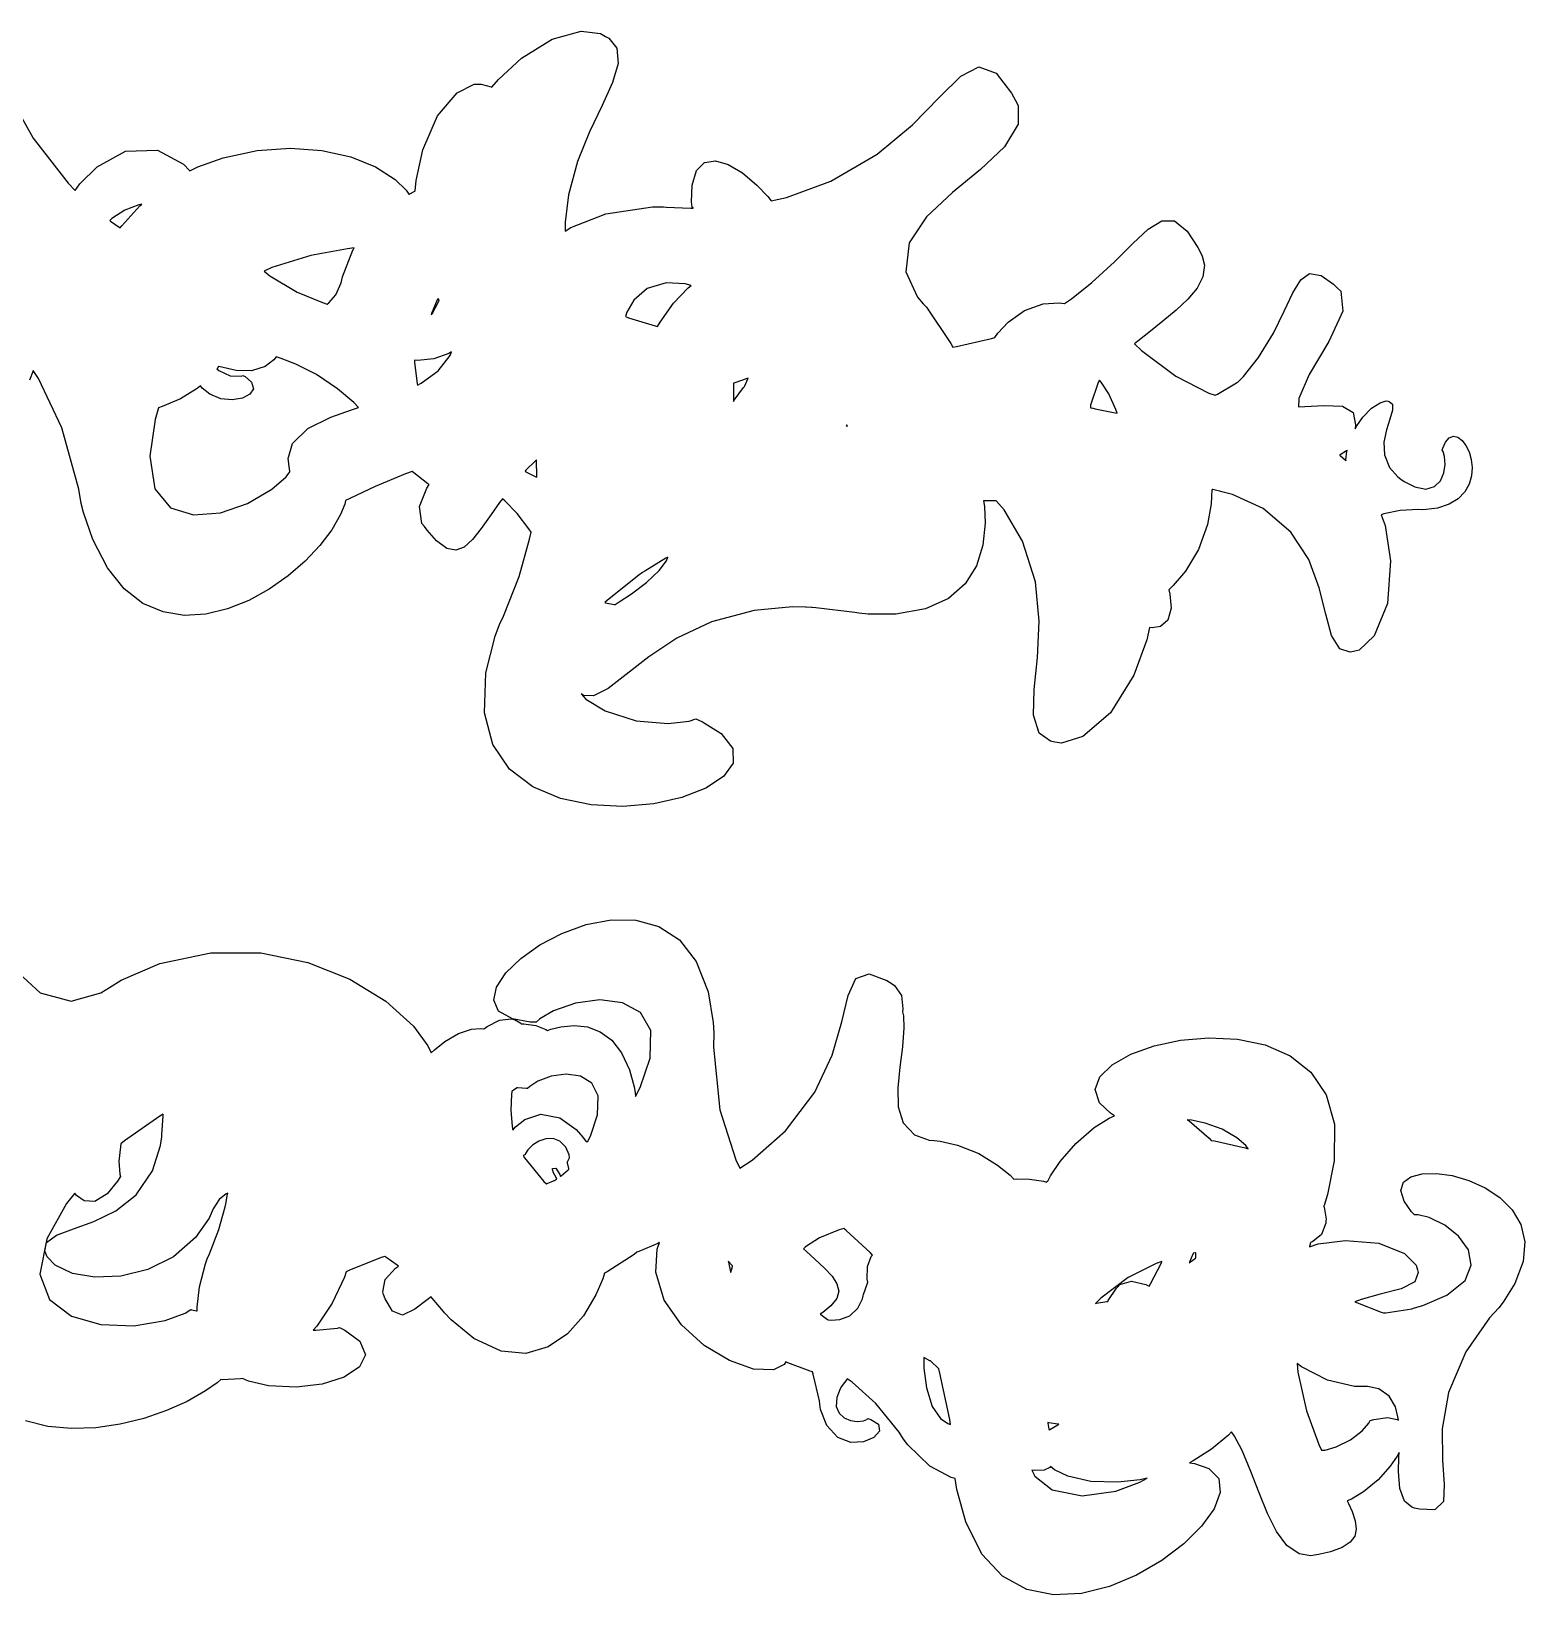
# Model space of a CAD drawing. Extents: x 0 to 357, y 0 to 113.
# Drawn here: x 267.4 to 356.5, y 16.5 to 109.7 of the extents above; entities that cross this region are included whole.
import ezdxf

# ---------------------------------------------------------------- set-up
doc = ezdxf.new("R2010")
doc.units = 0
doc.layers.get('0').update_dxf_attribs({"linetype": 'CONTINUOUS'})

msp = doc.modelspace()

# ---------------------------------------------------------------- linework, layer by layer
at = {"color": 254}
for p, q in [((296.682, 108.137), (298.511, 109.281)), ((298.511, 109.281), (300.235, 109.746)), ((300.235, 109.746), (301.384, 109.616)), ((301.384, 109.616), (301.691, 109.44)), ((301.691, 109.44), (301.892, 109.325)), ((301.892, 109.325), (302.364, 108.745)), ((302.364, 108.745), (302.452, 107.825)), ((295.312, 106.879), (296.682, 108.137)), ((302.452, 107.825), (302.109, 106.684)), ((322.883, 107.061), (323.96, 107.63)), ((323.96, 107.63), (324.995, 107.24)), ((265.644, 106.783), (267.559, 103.361)), ((292.852, 106.069), (293.861, 106.582)), ((293.861, 106.582), (294.2, 106.586)), ((294.2, 106.586), (294.273, 106.587)), ((294.273, 106.587), (294.87, 106.44)), ((294.87, 106.44), (294.917, 106.409)), ((294.917, 106.409), (295.312, 106.879)), ((302.109, 106.684), (301.487, 105.325)), ((321.613, 105.815), (322.883, 107.061)), ((324.995, 107.24), (325.907, 106.048)), ((291.678, 104.698), (292.852, 106.069)), ((319.998, 104.17), (321.613, 105.815)), ((325.907, 106.048), (326.14, 105.613)), ((326.14, 105.613), (326.295, 105.324)), ((290.8, 102.681), (291.678, 104.698)), ((301.487, 105.325), (300.742, 103.754)), ((326.295, 105.324), (326.301, 104.206)), ((300.742, 103.754), (300.024, 101.976)), ((317.889, 102.408), (319.998, 104.17)), ((326.301, 104.206), (325.484, 102.85)), ((267.559, 103.361), (269.635, 100.686)), ((271.369, 101.667), (273.06, 102.603)), ((273.06, 102.603), (274.963, 102.654)), ((274.963, 102.654), (276.523, 101.823)), ((278.889, 102.195), (280.909, 102.635)), ((280.909, 102.635), (282.896, 102.769)), ((282.896, 102.769), (284.781, 102.629)), ((284.781, 102.629), (286.498, 102.252)), ((290.394, 100.842), (290.8, 102.681)), ((325.484, 102.85), (324.058, 101.505)), ((270.337, 100.642), (271.369, 101.667)), ((276.523, 101.823), (276.906, 101.417)), ((276.906, 101.417), (277.381, 101.652)), ((277.381, 101.652), (278.889, 102.195)), ((286.498, 102.252), (287.978, 101.669)), ((287.978, 101.669), (289.154, 100.914)), ((300.024, 101.976), (299.486, 99.9959)), ((307.121, 101.446), (307.6, 101.916)), ((307.6, 101.916), (308.247, 102.022)), ((308.247, 102.022), (309.015, 101.807)), ((309.015, 101.807), (309.856, 101.311)), ((315.13, 100.805), (317.889, 102.408)), ((289.154, 100.914), (289.8, 100.271)), ((290.347, 100.222), (290.394, 100.842)), ((306.859, 100.572), (307.121, 101.446)), ((309.856, 101.311), (310.724, 100.575)), ((312.481, 99.8347), (315.13, 100.805)), ((324.058, 101.505), (322.388, 100.128)), ((269.635, 100.686), (270.067, 100.25)), ((270.067, 100.25), (270.337, 100.642)), ((289.8, 100.271), (289.957, 100.021)), ((289.957, 100.021), (289.989, 100.039)), ((289.989, 100.039), (290.314, 100.207)), ((290.314, 100.207), (290.347, 100.222)), ((299.486, 99.9959), (299.281, 98.3615)), ((306.828, 99.5796), (306.859, 100.572)), ((310.724, 100.575), (311.375, 99.8873)), ((311.375, 99.8873), (311.572, 99.6417)), ((311.572, 99.6417), (312.481, 99.8347)), ((322.388, 100.128), (320.843, 98.6801)), ((273.02, 99.0769), (272.255, 98.5739)), ((272.837, 98.1481), (273.911, 99.3249)), ((273.856, 99.4022), (273.02, 99.0769)), ((274.026, 99.4311), (273.856, 99.4022)), ((273.911, 99.3249), (274.026, 99.4311)), ((299.613, 98.0377), (301.719, 98.866)), ((301.719, 98.866), (304.493, 99.2671)), ((304.493, 99.2671), (305.157, 99.2724)), ((305.157, 99.2724), (305.308, 99.2614)), ((305.308, 99.2614), (306.777, 99.2022)), ((306.777, 99.2022), (306.919, 99.2008)), ((306.86, 99.2519), (306.828, 99.5796)), ((306.864, 99.2477), (306.86, 99.2519)), ((306.914, 99.2064), (306.864, 99.2477)), ((306.919, 99.2008), (306.914, 99.2064)), ((272.255, 98.5739), (272.123, 98.4553)), ((272.123, 98.4553), (272.174, 98.4179)), ((272.174, 98.4179), (272.685, 98.0528)), ((272.685, 98.0528), (272.736, 98.0172)), ((272.736, 98.0172), (272.837, 98.1481)), ((299.281, 98.3615), (299.285, 97.8172)), ((299.285, 97.8172), (299.613, 98.0377)), ((320.843, 98.6801), (319.793, 97.1187)), ((333.141, 97.095), (334.065, 97.948)), ((334.065, 97.948), (334.873, 98.4321)), ((334.873, 98.4321), (335.625, 98.4321)), ((335.625, 98.4321), (336.382, 97.8284)), ((319.793, 97.1187), (319.604, 95.4031)), ((332.04, 95.9915), (333.141, 97.095)), ((336.382, 97.8284), (337.027, 96.8498)), ((284.113, 96.3718), (281.796, 95.6483)), ((286.294, 96.7768), (284.113, 96.3718)), ((286.002, 95.0983), (286.611, 96.6929)), ((286.691, 96.8361), (286.294, 96.7768)), ((286.611, 96.6929), (286.691, 96.8361)), ((337.027, 96.8498), (337.203, 96.5041)), ((337.203, 96.5041), (337.284, 96.3415)), ((337.284, 96.3415), (337.407, 95.7887)), ((281.796, 95.6483), (281.332, 95.4292)), ((281.332, 95.4292), (281.663, 95.1618)), ((281.663, 95.1618), (283.297, 94.1821)), ((319.604, 95.4031), (320.293, 93.89)), ((330.702, 94.754), (332.04, 95.9915)), ((337.407, 95.7887), (337.313, 95.0983)), ((343.155, 94.9276), (343.684, 95.3011)), ((343.684, 95.3011), (344.375, 95.1727)), ((344.375, 95.1727), (345.109, 94.6534)), ((285.612, 94.0319), (285.921, 94.7441)), ((285.921, 94.7441), (285.962, 94.9233)), ((285.962, 94.9233), (286.002, 95.0983)), ((304.169, 94.4122), (303.371, 93.7147)), ((305.3, 94.7346), (304.169, 94.4122)), ((306.437, 94.6767), (305.3, 94.7346)), ((305.745, 93.5316), (306.619, 94.4439)), ((306.8, 94.5885), (306.437, 94.6767)), ((306.619, 94.4439), (306.8, 94.5885)), ((329.492, 93.7877), (330.702, 94.754)), ((336.97, 94.4245), (336.429, 93.7616)), ((337.313, 95.0983), (336.97, 94.4245)), ((342.685, 94.1476), (343.155, 94.9276)), ((345.109, 94.6534), (345.325, 94.4492)), ((345.325, 94.4492), (345.544, 94.2428)), ((345.544, 94.2428), (345.662, 93.0465)), ((283.297, 94.1821), (284.813, 93.5605)), ((284.813, 93.5605), (285.084, 93.4695)), ((285.084, 93.4695), (285.185, 93.5397)), ((285.185, 93.5397), (285.612, 94.0319)), ((291.648, 93.7341), (291.305, 92.91)), ((291.345, 92.8896), (291.738, 93.6128)), ((291.705, 93.81), (291.648, 93.7341)), ((291.709, 93.8018), (291.705, 93.81)), ((291.761, 93.7122), (291.709, 93.8018)), ((291.738, 93.6128), (291.767, 93.7024)), ((291.767, 93.7024), (291.761, 93.7122)), ((303.371, 93.7147), (302.96, 92.9929)), ((304.942, 92.396), (305.745, 93.5316)), ((320.293, 93.89), (320.645, 93.4903)), ((320.645, 93.4903), (320.825, 93.285)), ((320.825, 93.285), (322.286, 91.1281)), ((326.671, 93.0906), (327.791, 93.4819)), ((327.791, 93.4819), (328.754, 93.544)), ((328.754, 93.544), (329.067, 93.4999)), ((329.067, 93.4999), (329.492, 93.7877)), ((336.429, 93.7616), (335.734, 93.1058)), ((342.176, 93.0547), (342.685, 94.1476)), ((291.305, 92.91), (291.297, 92.8317)), ((291.297, 92.8317), (291.345, 92.8896)), ((302.96, 92.9929), (302.878, 92.7336)), ((302.878, 92.7336), (303.056, 92.6634)), ((303.056, 92.6634), (304.655, 92.1702)), ((304.797, 92.1399), (304.942, 92.396)), ((325.088, 91.7346), (325.71, 92.4031)), ((325.71, 92.4031), (326.671, 93.0906)), ((334.939, 92.4472), (334.09, 91.7801)), ((335.734, 93.1058), (334.939, 92.4472)), ((341.527, 91.7402), (342.176, 93.0547)), ((345.662, 93.0465), (344.827, 91.2509)), ((304.655, 92.1702), (304.797, 92.1399)), ((322.626, 90.9394), (324.72, 91.4287)), ((324.72, 91.4287), (324.913, 91.4894)), ((324.913, 91.4894), (325.088, 91.7346)), ((334.09, 91.7801), (333.448, 91.2717)), ((340.639, 90.2974), (341.527, 91.7402)), ((292.351, 90.5245), (291.449, 90.2077)), ((292.512, 90.6268), (292.351, 90.5245)), ((292.427, 90.4102), (292.512, 90.6268)), ((322.286, 91.1281), (322.4, 90.9038)), ((322.4, 90.9038), (322.626, 90.9394)), ((333.448, 91.2717), (333.237, 91.0978)), ((333.237, 91.0978), (333.656, 90.7009)), ((333.656, 90.7009), (335.707, 89.1741)), ((344.827, 91.2509), (343.662, 89.2789)), ((278.524, 89.6207), (278.515, 89.6084)), ((278.515, 89.6084), (278.626, 89.5078)), ((278.616, 89.7449), (278.524, 89.6207)), ((278.626, 89.7572), (278.616, 89.7449)), ((278.878, 89.6828), (278.626, 89.7572)), ((279.656, 89.5216), (278.878, 89.6828)), ((281.39, 89.746), (280.586, 89.4965)), ((281.916, 90.1569), (281.39, 89.746)), ((282.044, 90.3277), (281.916, 90.1569)), ((282.344, 90.2353), (282.044, 90.3277)), ((283.224, 89.8924), (282.344, 90.2353)), ((284.452, 89.2722), (283.224, 89.8924)), ((290.485, 90.1153), (290.293, 90.1266)), ((290.293, 90.1266), (290.302, 89.9873)), ((290.302, 89.9873), (290.448, 88.7444)), ((291.449, 90.2077), (290.485, 90.1153)), ((291.717, 89.4927), (292.427, 90.4102)), ((339.744, 89.1632), (340.639, 90.2974)), ((267.549, 89.498), (267.334, 88.936)), ((267.556, 89.5174), (267.549, 89.5008)), ((267.549, 89.5008), (267.549, 89.498)), ((267.557, 89.5188), (267.556, 89.5174)), ((267.873, 89.0281), (267.557, 89.5188)), ((269.256, 86.0944), (267.873, 89.0281)), ((277.533, 88.5984), (277.345, 88.4453)), ((277.643, 88.4509), (277.533, 88.5984)), ((278.626, 89.5078), (279.313, 89.2006)), ((279.313, 89.2006), (279.968, 89.1812)), ((280.586, 89.4965), (279.656, 89.5216)), ((279.968, 89.1812), (280.061, 89.2224)), ((280.061, 89.2224), (280.205, 89.1452)), ((280.205, 89.1452), (280.583, 88.8132)), ((280.583, 88.8132), (280.695, 88.4259)), ((285.707, 88.4245), (284.452, 89.2722)), ((290.448, 88.7444), (290.47, 88.6354)), ((290.47, 88.6354), (290.705, 88.7607)), ((290.705, 88.7607), (291.717, 89.4927)), ((309.324, 88.6629), (309.314, 87.7549)), ((309.33, 88.7511), (309.324, 88.6629)), ((309.406, 88.7758), (309.33, 88.7511)), ((310.129, 89.0351), (309.406, 88.7758)), ((309.979, 88.5596), (309.998, 88.6008)), ((309.998, 88.6008), (310.181, 89.0199)), ((310.198, 89.0626), (310.129, 89.0351)), ((310.181, 89.0199), (310.198, 89.0626)), ((331.075, 88.8023), (330.619, 87.4367)), ((331.156, 88.9303), (331.075, 88.8023)), ((331.25, 88.8199), (331.156, 88.9303)), ((331.704, 88.1119), (331.25, 88.8199)), ((335.707, 89.1741), (337.67, 88.1697)), ((338.182, 88.1091), (339.316, 88.7719)), ((339.316, 88.7719), (339.409, 88.8213)), ((339.409, 88.8213), (339.744, 89.1632)), ((343.662, 89.2789), (343.042, 87.8374)), ((276.334, 87.8156), (275.255, 87.3608)), ((277.345, 88.4453), (276.334, 87.8156)), ((278.091, 88.0925), (277.643, 88.4509)), ((278.749, 87.8265), (278.091, 88.0925)), ((279.425, 87.7616), (278.749, 87.8265)), ((280.031, 87.8639), (279.425, 87.7616)), ((280.483, 88.0981), (280.031, 87.8639)), ((280.695, 88.4259), (280.483, 88.0981)), ((286.67, 87.606), (285.707, 88.4245)), ((309.314, 87.7549), (309.319, 87.6625)), ((309.319, 87.6625), (309.364, 87.7425)), ((309.364, 87.7425), (309.914, 88.4908)), ((309.914, 88.4908), (309.979, 88.5596)), ((332.122, 87.183), (331.704, 88.1119)), ((337.67, 88.1697), (338.046, 88.0346)), ((338.046, 88.0346), (338.182, 88.1091)), ((343.042, 87.8374), (343.014, 87.3457)), ((347.891, 87.5923), (348.248, 87.6942)), ((348.248, 87.6942), (348.362, 87.6804)), ((348.362, 87.6804), (348.432, 87.6723)), ((348.432, 87.6723), (348.627, 87.5136)), ((275.034, 87.2931), (274.825, 86.5932)), ((275.255, 87.3608), (275.034, 87.2931)), ((283.934, 86.046), (285.309, 86.7269)), ((285.309, 86.7269), (286.549, 87.1721)), ((286.549, 87.1721), (286.967, 87.3069)), ((286.967, 87.3069), (286.67, 87.606)), ((330.619, 87.4367), (330.616, 87.2917)), ((330.616, 87.2917), (330.629, 87.2906)), ((330.629, 87.2906), (330.758, 87.267)), ((330.758, 87.267), (330.772, 87.2642)), ((330.772, 87.2642), (330.896, 87.23)), ((330.896, 87.23), (332.087, 86.9777)), ((332.087, 86.9777), (332.201, 86.9611)), ((332.201, 86.9611), (332.122, 87.183)), ((343.014, 87.3457), (343.395, 87.3594)), ((343.395, 87.3594), (344.539, 87.424)), ((344.539, 87.424), (345.652, 87.3841)), ((345.652, 87.3841), (346.291, 86.9996)), ((346.291, 86.9996), (346.428, 86.2722)), ((346.855, 86.7241), (347.37, 87.2575)), ((347.37, 87.2575), (347.891, 87.5923)), ((348.626, 87.1456), (348.469, 86.6179)), ((348.627, 87.5136), (348.626, 87.1456)), ((270.288, 82.4399), (269.256, 86.0944)), ((274.825, 86.5932), (274.504, 84.3993)), ((283.031, 85.1613), (283.934, 86.046)), ((316.039, 86.2309), (316.035, 86.2281)), ((316.035, 86.2281), (316.041, 86.2252)), ((316.09, 86.2471), (316.039, 86.2309)), ((316.041, 86.2252), (316.108, 86.1963)), ((316.096, 86.2485), (316.09, 86.2471)), ((316.097, 86.2446), (316.096, 86.2485)), ((316.112, 86.1977), (316.097, 86.2446)), ((316.108, 86.1963), (316.115, 86.1921)), ((316.115, 86.1921), (316.112, 86.1977)), ((346.428, 86.2722), (346.396, 86.0407)), ((346.396, 86.0407), (346.495, 86.2196)), ((346.495, 86.2196), (346.855, 86.7241)), ((348.265, 85.9702), (348.12, 85.247)), ((348.469, 86.6179), (348.265, 85.9702)), ((282.765, 84.2574), (283.031, 85.1613)), ((348.12, 85.247), (348.143, 84.4889)), ((351.586, 84.7535), (351.622, 84.8762)), ((351.622, 84.8762), (351.783, 85.229)), ((351.783, 85.229), (352.017, 85.5017)), ((352.017, 85.5017), (352.272, 85.5955)), ((352.272, 85.5955), (352.534, 85.5349)), ((352.534, 85.5349), (352.785, 85.3433)), ((352.785, 85.3433), (353.011, 85.0427)), ((353.011, 85.0427), (353.194, 84.6571)), ((274.504, 84.3993), (274.81, 82.4547)), ((282.8, 83.9706), (282.765, 84.2574)), ((282.805, 83.9265), (282.8, 83.9706)), ((297.509, 84.1319), (296.941, 83.5586)), ((297.569, 84.1887), (297.509, 84.1319)), ((297.574, 84.1058), (297.569, 84.1887)), ((297.593, 83.246), (297.574, 84.1058)), ((345.511, 84.4832), (345.469, 84.4656)), ((345.469, 84.4656), (345.502, 84.4381)), ((345.502, 84.4381), (345.823, 84.1555)), ((345.883, 84.7189), (345.511, 84.4832)), ((345.823, 84.1555), (345.855, 84.1252)), ((345.853, 84.1774), (345.904, 84.697)), ((345.855, 84.1252), (345.853, 84.1774)), ((345.915, 84.7478), (345.883, 84.7189)), ((345.904, 84.697), (345.915, 84.7478)), ((348.143, 84.4889), (348.445, 83.7364)), ((351.641, 84.6748), (351.586, 84.7535)), ((351.736, 84.3855), (351.641, 84.6748)), ((351.776, 83.9089), (351.736, 84.3855)), ((353.194, 84.6571), (353.321, 84.2105)), ((353.321, 84.2105), (353.374, 83.724)), ((281.798, 82.4357), (282.648, 83.1755)), ((282.648, 83.1755), (282.87, 83.4679)), ((282.863, 83.5078), (282.805, 83.9265)), ((282.87, 83.4679), (282.863, 83.5078)), ((289.757, 83.348), (287.958, 82.5846)), ((290.164, 83.4898), (289.757, 83.348)), ((290.249, 83.4111), (290.164, 83.4898)), ((291.097, 82.7624), (290.249, 83.4111)), ((296.941, 83.5586), (296.889, 83.5007)), ((296.889, 83.5007), (296.948, 83.4651)), ((296.948, 83.4651), (297.533, 83.1783)), ((297.533, 83.1783), (297.593, 83.1578)), ((297.593, 83.1578), (297.593, 83.246)), ((348.445, 83.7364), (348.937, 83.1744)), ((348.937, 83.1744), (349.134, 83.0308)), ((349.134, 83.0308), (349.324, 82.8933)), ((351.481, 82.9359), (351.693, 83.4002)), ((351.693, 83.4002), (351.776, 83.9089)), ((353.339, 83.2238), (353.201, 82.732)), ((353.374, 83.724), (353.339, 83.2238)), ((270.427, 81.588), (270.288, 82.4399)), ((274.81, 82.4547), (275.749, 81.329)), ((280.347, 81.5756), (281.798, 82.4357)), ((287.958, 82.5846), (286.445, 81.8748)), ((290.594, 81.4091), (291.029, 82.4865)), ((291.029, 82.4865), (291.181, 82.7098)), ((291.181, 82.7098), (291.097, 82.7624)), ((337.859, 82.3831), (337.827, 82.018)), ((337.865, 82.4163), (337.859, 82.3831)), ((337.91, 82.4068), (337.865, 82.4163)), ((338.393, 82.2935), (337.91, 82.4068)), ((338.442, 82.2812), (338.393, 82.2935)), ((339.08, 82.12), (338.442, 82.2812)), ((340.906, 81.2821), (339.08, 82.12)), ((349.324, 82.8933), (349.964, 82.5638)), ((349.964, 82.5638), (350.625, 82.4424)), ((350.625, 82.4424), (351.128, 82.5913)), ((351.128, 82.5913), (351.481, 82.9359)), ((352.947, 82.2702), (352.554, 81.8638)), ((353.201, 82.732), (352.947, 82.2702)), ((270.564, 81.0426), (270.427, 81.588)), ((275.749, 81.329), (277.121, 80.8937)), ((278.721, 81.0189), (280.347, 81.5756)), ((286.136, 81.5428), (285.888, 80.917)), ((286.184, 81.7577), (286.136, 81.5428)), ((286.445, 81.8748), (286.184, 81.7577)), ((290.745, 80.3963), (290.594, 81.4091)), ((295.367, 81.6335), (294.862, 80.9184)), ((295.541, 81.8667), (295.367, 81.6335)), ((295.687, 81.7369), (295.541, 81.8667)), ((296.417, 80.9858), (295.687, 81.7369)), ((324.31, 81.7383), (324.243, 81.7425)), ((324.243, 81.7425), (324.29, 81.4105)), ((324.29, 81.4105), (324.334, 80.3973)), ((324.937, 81.7411), (324.31, 81.7383)), ((324.995, 81.7467), (324.937, 81.7411)), ((325.457, 81.2052), (324.995, 81.7467)), ((326.554, 79.3281), (325.457, 81.2052)), ((337.815, 81.5661), (337.601, 80.3257)), ((337.827, 81.9796), (337.815, 81.5661)), ((337.827, 82.018), (337.827, 81.9796)), ((342.572, 79.8766), (340.906, 81.2821)), ((349.076, 81.1555), (348.116, 80.9639)), ((350.175, 81.2161), (349.076, 81.1555)), ((350.417, 81.2052), (350.175, 81.2161)), ((350.639, 81.2133), (350.417, 81.2052)), ((351.305, 81.3082), (350.639, 81.2133)), ((352.013, 81.5358), (351.305, 81.3082)), ((352.554, 81.8638), (352.013, 81.5358)), ((271.119, 79.4371), (270.564, 81.0426)), ((277.121, 80.8937), (278.721, 81.0189)), ((285.888, 80.917), (285.37, 80.0104)), ((290.889, 80.2047), (290.745, 80.3963)), ((291.054, 79.9828), (290.889, 80.2047)), ((294.862, 80.9184), (294.279, 80.0915)), ((297.115, 80.0749), (296.417, 80.9858)), ((324.334, 80.3973), (324.204, 79.0885)), ((337.601, 80.3257), (337.063, 78.8444)), ((348.116, 80.9639), (347.944, 80.9103)), ((347.944, 80.9103), (348.181, 80.2598)), ((348.181, 80.2598), (348.51, 78.1625)), ((271.982, 77.7505), (271.119, 79.4371)), ((285.37, 80.0104), (284.657, 79.0734)), ((291.611, 79.3556), (291.054, 79.9828)), ((292.224, 78.8995), (291.611, 79.3556)), ((293.758, 79.43), (293.265, 78.9809)), ((294.279, 80.0915), (293.758, 79.43)), ((296.537, 77.2336), (297.163, 79.4466)), ((297.247, 79.8657), (297.115, 80.0749)), ((297.163, 79.4466), (297.247, 79.8657)), ((327.328, 76.8999), (326.554, 79.3281)), ((343.628, 78.2422), (342.572, 79.8766)), ((284.657, 79.0734), (283.777, 78.1459)), ((292.764, 78.7894), (292.224, 78.8995)), ((293.265, 78.9809), (292.764, 78.7894)), ((305.413, 78.383), (305.289, 78.3167)), ((305.318, 78.1692), (305.413, 78.383)), ((324.204, 79.0885), (323.82, 77.87)), ((337.063, 78.8444), (336.272, 77.5437)), ((272.985, 76.4921), (271.982, 77.7505)), ((283.777, 78.1459), (282.758, 77.2654)), ((303.906, 77.458), (303.678, 77.3024)), ((304.032, 77.5476), (303.906, 77.458)), ((305.289, 78.3167), (304.032, 77.5476)), ((304.144, 76.86), (304.896, 77.585)), ((304.896, 77.585), (305.318, 78.1692)), ((323.82, 77.87), (323.143, 76.7955)), ((336.272, 77.5437), (335.555, 76.6851)), ((344.257, 76.5528), (343.628, 78.2422)), ((348.51, 78.1625), (348.325, 75.6225)), ((274.104, 75.6239), (272.985, 76.4921)), ((281.63, 76.4702), (280.418, 75.7989)), ((282.758, 77.2654), (281.63, 76.4702)), ((295.603, 74.8563), (296.537, 77.2336)), ((303.678, 77.3024), (301.8, 75.8155)), ((303.239, 76.1905), (304.144, 76.86)), ((323.143, 76.7955), (322.138, 75.9202)), ((327.549, 74.5561), (327.328, 76.8999)), ((335.555, 76.6851), (335.288, 76.4286)), ((344.653, 74.9833), (344.257, 76.5528)), ((275.307, 75.1085), (274.104, 75.6239)), ((280.418, 75.7989), (279.152, 75.2891)), ((301.8, 75.8155), (301.65, 75.6737)), ((301.65, 75.6737), (301.697, 75.6571)), ((301.697, 75.6571), (302.206, 75.5608)), ((302.206, 75.5608), (302.26, 75.5579)), ((302.26, 75.5579), (302.507, 75.7135)), ((302.507, 75.7135), (303.239, 76.1905)), ((322.138, 75.9202), (320.771, 75.3001)), ((335.288, 76.4286), (335.351, 76.163)), ((335.351, 76.163), (335.42, 75.3304)), ((348.325, 75.6225), (347.536, 73.685)), ((276.568, 74.906), (275.307, 75.1085)), ((277.859, 74.9776), (276.568, 74.906)), ((279.152, 75.2891), (277.859, 74.9776)), ((295.366, 74.356), (295.603, 74.8563)), ((310.549, 75.1939), (308.012, 74.5187)), ((312.852, 75.4144), (310.549, 75.1939)), ((313.618, 75.3925), (312.852, 75.4144)), ((313.651, 75.3869), (313.618, 75.3925)), ((313.976, 75.3731), (313.651, 75.3869)), ((314.008, 75.3759), (313.976, 75.3731)), ((314.226, 75.3664), (314.008, 75.3759)), ((316.557, 75.0852), (314.226, 75.3664)), ((316.807, 75.0383), (316.557, 75.0852)), ((317.351, 74.9833), (316.807, 75.0383)), ((319.006, 74.9875), (317.351, 74.9833)), ((320.771, 75.3001), (319.006, 74.9875)), ((335.234, 74.6125), (334.788, 74.2417)), ((335.42, 75.3304), (335.234, 74.6125)), ((344.999, 73.7097), (344.653, 74.9833)), ((295.101, 73.6604), (295.366, 74.356)), ((308.012, 74.5187), (305.939, 73.5446)), ((327.448, 72.3882), (327.549, 74.5561)), ((334.141, 74.1811), (333.985, 73.4536)), ((334.298, 74.1634), (334.141, 74.1811)), ((334.788, 74.2417), (334.298, 74.1634)), ((345.484, 72.9065), (344.999, 73.7097)), ((347.536, 73.685), (346.639, 72.8225)), ((294.561, 71.4745), (295.101, 73.6604)), ((305.939, 73.5446), (304.267, 72.4422)), ((333.985, 73.4536), (333.194, 71.3355)), ((346.11, 72.7082), (345.484, 72.9065)), ((346.295, 72.7481), (346.11, 72.7082)), ((346.639, 72.8225), (346.295, 72.7481)), ((304.267, 72.4422), (302.926, 71.3863)), ((327.259, 70.4906), (327.448, 72.3882)), ((294.466, 69.1032), (294.561, 71.4745)), ((302.926, 71.3863), (301.851, 70.5499)), ((333.194, 71.3355), (331.801, 69.0933)), ((300.377, 70.134), (300.235, 70.2275)), ((300.235, 70.2275), (300.524, 69.9107)), ((300.976, 70.1065), (300.377, 70.134)), ((301.851, 70.5499), (300.976, 70.1065)), ((327.214, 68.9571), (327.259, 70.4906)), ((294.972, 67.2042), (294.466, 69.1032)), ((300.524, 69.9107), (301.669, 69.2094)), ((301.669, 69.2094), (303.509, 68.6125)), ((331.801, 69.0933), (330.164, 67.6878)), ((303.509, 68.6125), (305.42, 68.4512)), ((305.42, 68.4512), (306.685, 68.5945)), ((306.685, 68.5945), (307.074, 68.7352)), ((307.074, 68.7352), (307.469, 68.5588)), ((307.469, 68.5588), (308.583, 67.8519)), ((327.545, 67.8808), (327.214, 68.9571)), ((295.968, 65.7408), (294.972, 67.2042)), ((308.583, 67.8519), (309.29, 66.9604)), ((328.232, 67.3943), (327.545, 67.8808)), ((328.483, 67.3516), (328.232, 67.3943)), ((328.877, 67.2853), (328.483, 67.3516)), ((330.164, 67.6878), (328.877, 67.2853)), ((309.29, 66.9604), (309.302, 66.0961)), ((297.35, 64.6783), (295.968, 65.7408)), ((308.729, 65.2999), (307.676, 64.6053)), ((309.302, 66.0961), (308.729, 65.2999)), ((299.01, 63.977), (297.35, 64.6783)), ((307.676, 64.6053), (306.252, 64.0514)), ((300.837, 63.5991), (299.01, 63.977)), ((302.725, 63.5109), (300.837, 63.5991)), ((304.566, 63.675), (302.725, 63.5109)), ((306.252, 64.0514), (304.566, 63.675)), ((299.095, 55.94), (300.536, 56.4596)), ((300.536, 56.4596), (302.026, 56.7408)), ((302.026, 56.7408), (303.495, 56.7242)), ((303.495, 56.7242), (304.877, 56.3481)), ((304.877, 56.3481), (306.102, 55.5502)), ((296.635, 54.4393), (297.772, 55.2468)), ((297.772, 55.2468), (299.095, 55.94)), ((306.102, 55.5502), (307.101, 54.2699)), ((272.799, 53.1467), (275.112, 54.139)), ((275.112, 54.139), (278.157, 54.7882)), ((278.157, 54.7882), (281.132, 54.7716)), ((281.132, 54.7716), (283.931, 54.205)), ((283.931, 54.205), (286.45, 53.2088)), ((295.752, 53.5781), (296.635, 54.4393)), ((307.101, 54.2699), (307.807, 52.4454)), ((266.446, 53.8067), (267.968, 52.3931)), ((286.45, 53.2088), (288.586, 51.8996)), ((295.192, 52.7279), (295.752, 53.5781)), ((316.169, 52.2319), (316.624, 53.2405)), ((316.624, 53.2405), (317.409, 53.527)), ((317.409, 53.527), (318.47, 53.1234)), ((267.968, 52.3931), (269.814, 51.8954)), ((269.814, 51.8954), (271.599, 52.3917)), ((271.599, 52.3917), (272.099, 52.7057)), ((272.099, 52.7057), (272.799, 53.1467)), ((295.024, 51.9465), (295.192, 52.7279)), ((307.807, 52.4454), (308.12, 50.625)), ((315.782, 50.6582), (316.169, 52.2319)), ((318.47, 53.1234), (318.786, 52.9262)), ((318.786, 52.9262), (318.929, 52.8366)), ((318.929, 52.8366), (319.343, 52.2291)), ((319.343, 52.2291), (319.424, 51.4396)), ((288.586, 51.8996), (290.236, 50.395)), ((295.316, 51.2974), (295.024, 51.9465)), ((296.138, 50.8413), (295.316, 51.2974)), ((298.579, 51.314), (297.776, 50.8469)), ((299.907, 51.7797), (298.579, 51.314)), ((301.344, 51.9659), (299.907, 51.7797)), ((302.7, 51.8019), (301.344, 51.9659)), ((303.782, 51.2177), (302.7, 51.8019)), ((319.424, 51.4396), (319.402, 51.259)), ((290.236, 50.395), (291.098, 49.2386)), ((294.473, 50.2638), (294.624, 50.3798)), ((294.624, 50.3798), (295.377, 50.7559)), ((295.377, 50.7559), (296.087, 50.8385)), ((296.087, 50.8385), (296.218, 50.8056)), ((297.2, 50.6511), (296.138, 50.8413)), ((296.218, 50.8056), (296.267, 50.7929)), ((296.267, 50.7929), (296.634, 50.5837)), ((296.634, 50.5837), (296.659, 50.5534)), ((296.659, 50.5534), (296.814, 50.5478)), ((296.814, 50.5478), (297.528, 50.4349)), ((297.556, 50.6402), (297.2, 50.6511)), ((297.528, 50.4349), (298.134, 50.213)), ((297.776, 50.8469), (297.556, 50.6402)), ((298.427, 50.2197), (299.022, 50.3661)), ((299.022, 50.3661), (299.824, 50.443)), ((299.824, 50.443), (300.616, 50.3562)), ((304.399, 50.1385), (303.782, 51.2177)), ((308.12, 50.625), (308.151, 50.0144)), ((315.203, 48.6805), (315.782, 50.6582)), ((319.402, 51.259), (319.461, 51.03)), ((319.461, 51.03), (319.491, 50.304)), ((291.484, 48.992), (292.106, 49.4841)), ((292.106, 49.4841), (292.926, 49.965)), ((292.926, 49.965), (293.704, 50.2253)), ((293.704, 50.2253), (294.23, 50.2722)), ((294.23, 50.2722), (294.399, 50.2419)), ((294.399, 50.2419), (294.404, 50.2447)), ((294.404, 50.2447), (294.466, 50.2627)), ((294.466, 50.2627), (294.473, 50.2638)), ((298.134, 50.213), (298.237, 50.1509)), ((298.237, 50.1509), (298.427, 50.2197)), ((300.616, 50.3562), (301.37, 50.075)), ((301.37, 50.075), (302.058, 49.5734)), ((302.058, 49.5734), (302.653, 48.8213)), ((304.36, 48.4946), (304.399, 50.1385)), ((308.151, 50.0144), (308.124, 49.1451)), ((319.491, 50.304), (319.398, 49.1726)), ((334.406, 49.2291), (335.989, 49.5695)), ((335.989, 49.5695), (337.68, 49.717)), ((337.68, 49.717), (339.39, 49.6341)), ((339.39, 49.6341), (341.031, 49.2883)), ((291.098, 49.2386), (291.295, 48.81)), ((291.295, 48.81), (291.484, 48.992)), ((302.653, 48.8213), (303.126, 47.7919)), ((303.754, 46.754), (304.36, 48.4946)), ((308.124, 49.1451), (308.515, 45.4187)), ((314.171, 46.4619), (315.203, 48.6805)), ((319.398, 49.1726), (319.235, 47.9517)), ((331.909, 48.1044), (333.017, 48.7288)), ((333.017, 48.7288), (334.406, 49.2291)), ((341.031, 49.2883), (342.517, 48.6421)), ((342.517, 48.6421), (343.759, 47.6635)), ((303.126, 47.7919), (303.397, 46.7953)), ((319.235, 47.9517), (319.115, 46.7293)), ((331.172, 47.3922), (331.909, 48.1044)), ((343.759, 47.6635), (344.671, 46.3144)), ((296.383, 46.7141), (296.129, 46.5254)), ((296.409, 46.7321), (296.383, 46.7141)), ((296.455, 46.7251), (296.409, 46.7321)), ((296.984, 46.6838), (296.455, 46.7251)), ((297.045, 46.6824), (296.984, 46.6838)), ((297.168, 46.8147), (297.045, 46.6824)), ((297.644, 47.1181), (297.168, 46.8147)), ((298.453, 47.4197), (297.644, 47.1181)), ((299.341, 47.5354), (298.453, 47.4197)), ((300.189, 47.4155), (299.341, 47.5354)), ((300.867, 47.0076), (300.189, 47.4155)), ((301.25, 46.258), (300.867, 47.0076)), ((303.397, 46.7953), (303.452, 46.4566)), ((303.473, 46.2153), (303.754, 46.754)), ((319.115, 46.7293), (319.147, 45.5937)), ((330.89, 46.6245), (331.172, 47.3922)), ((296.08, 46.3254), (296.034, 45.3856)), ((296.105, 46.506), (296.08, 46.3254)), ((296.129, 46.5254), (296.105, 46.506)), ((301.216, 45.1171), (301.25, 46.258)), ((303.452, 46.4566), (303.454, 46.4372)), ((303.454, 46.4372), (303.47, 46.2361)), ((303.47, 46.2361), (303.473, 46.2153)), ((312.425, 44.1607), (314.171, 46.4619)), ((331.154, 45.8378), (330.89, 46.6245)), ((331.801, 45.2176), (331.154, 45.8378)), ((344.671, 46.3144), (345.163, 44.5629)), ((275.102, 45.0441), (273.002, 43.5652)), ((275.311, 45.1584), (275.102, 45.0441)), ((275.238, 43.9222), (275.311, 45.0592)), ((275.311, 45.0592), (275.311, 45.1584)), ((296.034, 45.3856), (296.127, 44.4115)), ((296.314, 44.3964), (296.875, 44.8455)), ((296.875, 44.8455), (297.827, 45.1584)), ((297.827, 45.1584), (298.958, 44.9308)), ((298.958, 44.9308), (299.942, 44.2352)), ((300.82, 43.9099), (301.216, 45.1171)), ((308.515, 45.4187), (309.456, 42.4353)), ((319.147, 45.5937), (319.446, 44.632)), ((330.833, 44.3548), (331.731, 44.9227)), ((331.731, 44.9227), (332.051, 45.066)), ((332.051, 45.066), (331.801, 45.2176)), ((336.649, 44.7904), (336.378, 44.825)), ((336.378, 44.825), (336.498, 44.7506)), ((337.458, 44.614), (336.649, 44.7904)), ((275.223, 43.7942), (275.238, 43.9222)), ((296.127, 44.4115), (296.172, 44.2115)), ((296.172, 44.2115), (296.314, 44.3964)), ((299.942, 44.2352), (300.202, 43.9416)), ((300.202, 43.9416), (300.229, 43.9043)), ((300.229, 43.9043), (300.517, 43.5515)), ((300.637, 43.5321), (300.82, 43.9099)), ((310.436, 42.4106), (312.425, 44.1607)), ((319.446, 44.632), (320.123, 43.9318)), ((320.123, 43.9318), (320.991, 43.6093)), ((329.741, 43.4125), (330.833, 44.3548)), ((336.498, 44.7506), (337.697, 43.725)), ((338.467, 44.2556), (337.458, 44.614)), ((339.34, 43.7487), (338.467, 44.2556)), ((345.163, 44.5629), (345.15, 42.3718)), ((272.754, 43.2058), (272.67, 42.3513)), ((272.791, 43.3807), (272.754, 43.2058)), ((273.002, 43.5652), (272.791, 43.3807)), ((274.665, 41.7682), (275.157, 43.2788)), ((275.157, 43.2788), (275.223, 43.7942)), ((297.051, 43.0294), (296.915, 42.8103)), ((297.337, 43.313), (297.051, 43.0294)), ((297.71, 43.5472), (297.337, 43.313)), ((298.133, 43.6894), (297.71, 43.5472)), ((298.567, 43.7018), (298.133, 43.6894)), ((298.974, 43.5448), (298.567, 43.7018)), ((299.314, 43.1793), (298.974, 43.5448)), ((299.515, 42.7246), (299.314, 43.1793)), ((300.517, 43.5515), (300.546, 43.5169)), ((300.546, 43.5169), (300.553, 43.5197)), ((300.553, 43.5197), (300.629, 43.5321)), ((300.629, 43.5321), (300.637, 43.5321)), ((320.991, 43.6093), (321.288, 43.579)), ((321.288, 43.579), (321.642, 43.5434)), ((321.642, 43.5434), (322.693, 43.3049)), ((322.693, 43.3049), (323.956, 42.8061)), ((328.808, 42.3238), (329.741, 43.4125)), ((337.697, 43.725), (337.815, 43.5928)), ((337.815, 43.5928), (338.007, 43.5652)), ((338.007, 43.5652), (339.839, 43.1493)), ((339.872, 43.2802), (339.34, 43.7487)), ((339.839, 43.1493), (340.012, 43.0939)), ((340.012, 43.0939), (339.872, 43.2802)), ((272.67, 42.3513), (272.726, 41.5794)), ((296.78, 42.6889), (296.77, 42.6847)), ((296.77, 42.6847), (296.852, 42.5443)), ((296.882, 42.726), (296.78, 42.6889)), ((296.852, 42.5443), (298.017, 41.1371)), ((296.893, 42.7302), (296.882, 42.726)), ((296.915, 42.8103), (296.893, 42.7302)), ((299.404, 42.2935), (299.416, 42.3182)), ((299.414, 42.2631), (299.404, 42.2935)), ((299.5, 41.9227), (299.414, 42.2631)), ((299.416, 42.3182), (299.539, 42.5457)), ((299.551, 42.5662), (299.515, 42.7246)), ((299.539, 42.5457), (299.551, 42.5662)), ((309.456, 42.4353), (309.703, 41.9365)), ((309.703, 41.9365), (310.436, 42.4106)), ((323.956, 42.8061), (325.077, 42.1199)), ((325.077, 42.1199), (325.825, 41.5107)), ((328.232, 41.4694), (328.808, 42.3238)), ((345.15, 42.3718), (344.751, 40.356)), ((272.591, 41.1674), (271.967, 40.4082)), ((272.759, 41.4443), (272.591, 41.1674)), ((272.726, 41.5794), (272.759, 41.4443)), ((273.698, 40.3433), (274.665, 41.7682)), ((298.017, 41.1371), (298.173, 40.9981)), ((298.212, 41.0132), (298.597, 41.1773)), ((298.519, 41.8606), (298.529, 41.9033)), ((298.595, 41.6539), (298.519, 41.8606)), ((298.529, 41.9033), (298.531, 41.9199)), ((298.531, 41.9199), (298.72, 41.935)), ((298.749, 41.3688), (298.595, 41.6539)), ((298.597, 41.1773), (298.636, 41.1939)), ((298.636, 41.1939), (298.647, 41.202)), ((298.647, 41.202), (298.768, 41.2792)), ((298.72, 41.935), (298.963, 41.5657)), ((298.781, 41.2859), (298.749, 41.3688)), ((298.768, 41.2792), (298.781, 41.2859)), ((298.963, 41.5657), (299.002, 41.4433)), ((299.002, 41.4433), (299.045, 41.4761)), ((299.045, 41.4761), (299.464, 41.844)), ((299.464, 41.844), (299.506, 41.8853)), ((299.506, 41.8853), (299.5, 41.9227)), ((325.825, 41.5107), (326.052, 41.2845)), ((326.052, 41.2845), (326.194, 41.2997)), ((326.194, 41.2997), (326.979, 41.2873)), ((326.979, 41.2873), (327.82, 41.1522)), ((327.82, 41.1522), (327.991, 41.1067)), ((327.991, 41.1067), (327.997, 41.1124)), ((327.997, 41.1124), (328.061, 41.1649)), ((328.061, 41.1649), (328.068, 41.1688)), ((328.068, 41.1688), (328.232, 41.4694)), ((349.123, 40.6079), (349.279, 41.0958)), ((349.279, 41.0958), (349.728, 41.4267)), ((349.728, 41.4267), (350.406, 41.6031)), ((350.406, 41.6031), (351.25, 41.6235)), ((351.25, 41.6235), (352.196, 41.4898)), ((352.196, 41.4898), (353.183, 41.2062)), ((353.183, 41.2062), (354.147, 40.7705)), ((270.038, 40.4453), (269.547, 39.8198)), ((270.144, 40.3077), (270.038, 40.4453)), ((270.589, 39.9881), (270.144, 40.3077)), ((271.967, 40.4082), (271.238, 39.9493)), ((272.482, 39.3831), (273.698, 40.3433)), ((279.075, 40.3959), (278.646, 40.0569)), ((279.068, 39.9341), (279.153, 40.3751)), ((279.17, 40.4372), (279.075, 40.3959)), ((279.153, 40.3751), (279.169, 40.4248)), ((279.169, 40.4248), (279.17, 40.4343)), ((279.169, 40.4248), (279.169, 40.4248)), ((279.17, 40.4343), (279.17, 40.4372)), ((298.173, 40.9981), (298.212, 41.0132)), ((344.751, 40.356), (344.544, 39.7069)), ((349.323, 39.9616), (349.123, 40.6079)), ((354.147, 40.7705), (355.029, 40.1849)), ((355.029, 40.1849), (355.755, 39.4518)), ((269.547, 39.8198), (268.362, 37.7155)), ((271.238, 39.9493), (270.589, 39.9881)), ((271.18, 38.7533), (272.482, 39.3831)), ((278.227, 39.3774), (278.047, 38.9544)), ((278.287, 39.5192), (278.227, 39.3774)), ((278.646, 40.0569), (278.287, 39.5192)), ((278.619, 38.2707), (279.009, 39.6353)), ((279.009, 39.6353), (279.065, 39.8956)), ((279.065, 39.8956), (279.068, 39.9341)), ((344.543, 39.7055), (344.532, 39.6794)), ((344.532, 39.6794), (344.532, 39.6766)), ((344.532, 39.6766), (344.555, 39.6064)), ((344.544, 39.7069), (344.543, 39.7055)), ((344.555, 39.6064), (344.662, 38.8938)), ((349.765, 39.339), (349.323, 39.9616)), ((349.94, 39.1555), (349.765, 39.339)), ((355.755, 39.4518), (356.274, 38.5713)), ((268.955, 37.9469), (269.951, 38.3191)), ((269.951, 38.3191), (271.18, 38.7533)), ((278.047, 38.9544), (277.241, 37.7956)), ((278.068, 36.824), (278.619, 38.2707)), ((315.618, 38.2531), (314.445, 37.7857)), ((315.91, 38.3314), (315.618, 38.2531)), ((316.048, 38.2171), (315.91, 38.3314)), ((344.652, 38.6486), (344.398, 37.9857)), ((344.66, 38.8221), (344.652, 38.6486)), ((344.662, 38.8938), (344.66, 38.8221)), ((350.158, 39.1555), (349.94, 39.1555)), ((350.814, 38.9915), (350.158, 39.1555)), ((351.743, 38.5438), (350.814, 38.9915)), ((352.572, 37.8781), (351.743, 38.5438)), ((356.274, 38.5713), (356.514, 37.5447)), ((268.362, 37.7155), (267.948, 35.614)), ((268.259, 36.9895), (268.354, 37.502)), ((268.354, 37.502), (268.955, 37.9469)), ((277.241, 37.7956), (275.915, 36.6434)), ((304.818, 37.4467), (303.682, 36.9563)), ((304.763, 37.0981), (304.911, 37.5087)), ((304.911, 37.5087), (304.818, 37.4467)), ((314.445, 37.7857), (313.622, 37.2403)), ((317.474, 36.9023), (316.048, 38.2171)), ((343.669, 37.2456), (344.186, 37.4124)), ((343.739, 37.4812), (343.674, 37.2678)), ((343.746, 37.502), (343.739, 37.4812)), ((343.884, 37.5585), (343.746, 37.502)), ((344.398, 37.9857), (343.884, 37.5585)), ((344.186, 37.4124), (345.828, 37.6287)), ((345.828, 37.6287), (347.818, 37.4594)), ((347.818, 37.4594), (349.345, 36.8406)), ((353.152, 37.0597), (352.572, 37.8781)), ((356.514, 37.5447), (356.418, 36.3732)), ((268.31, 36.8473), (268.259, 36.9895)), ((268.38, 36.6476), (268.31, 36.8473)), ((268.87, 36.1417), (268.38, 36.6476)), ((275.915, 36.6434), (274.385, 35.8881)), ((277.823, 36.2218), (277.931, 36.5206)), ((277.931, 36.5206), (278.068, 36.824)), ((288.3, 36.6021), (286.384, 35.8302)), ((288.528, 36.6681), (288.3, 36.6021)), ((288.594, 36.624), (288.528, 36.6681)), ((289.27, 36.1417), (288.594, 36.624)), ((303.395, 36.7937), (301.789, 35.7463)), ((303.549, 36.9217), (303.395, 36.7937)), ((303.682, 36.9563), (303.549, 36.9217)), ((304.684, 35.7283), (304.763, 37.0981)), ((309.035, 36.3583), (309.014, 36.3802)), ((309.014, 36.3802), (309.02, 36.3252)), ((313.622, 37.2403), (313.507, 37.1217)), ((313.507, 37.1217), (313.673, 36.9701)), ((313.673, 36.9701), (314.179, 36.5153)), ((314.179, 36.5153), (314.755, 35.9777)), ((317.314, 36.062), (317.535, 36.6571)), ((317.619, 36.7524), (317.474, 36.9023)), ((317.535, 36.6571), (317.611, 36.7453)), ((317.611, 36.7467), (317.617, 36.7524)), ((317.611, 36.7453), (317.611, 36.7467)), ((317.617, 36.7524), (317.619, 36.7524)), ((336.715, 36.8088), (336.517, 36.3333)), ((336.601, 36.3636), (336.611, 36.3707)), ((336.611, 36.3707), (336.634, 36.3897)), ((336.634, 36.3897), (336.87, 36.5732)), ((336.735, 36.8543), (336.715, 36.8088)), ((336.747, 36.8572), (336.735, 36.8543)), ((336.882, 36.8819), (336.747, 36.8572)), ((336.87, 36.5732), (336.893, 36.5912)), ((336.896, 36.8833), (336.882, 36.8819)), ((336.893, 36.6159), (336.896, 36.8169)), ((336.893, 36.5912), (336.893, 36.6159)), ((336.896, 36.8169), (336.896, 36.8833)), ((343.674, 37.2678), (343.669, 37.2456)), ((349.345, 36.8406), (350.041, 36.1502)), ((353.328, 36.1569), (353.152, 37.0597)), ((356.418, 36.3732), (355.921, 35.0587)), ((267.948, 35.614), (268.526, 34.094)), ((269.892, 35.6567), (268.87, 36.1417)), ((271.241, 35.4309), (269.892, 35.6567)), ((272.783, 35.4954), (271.241, 35.4309)), ((274.385, 35.8881), (272.783, 35.4954)), ((277.468, 34.8506), (277.823, 36.2218)), ((286.228, 35.7572), (286.121, 35.4281)), ((286.384, 35.8302), (286.228, 35.7572)), ((288.558, 35.2972), (289.168, 35.9625)), ((289.168, 35.9625), (289.337, 36.0895)), ((289.337, 36.0895), (289.27, 36.1417)), ((301.624, 35.6637), (301.523, 35.3328)), ((301.789, 35.7463), (301.624, 35.6637)), ((305.185, 34.0651), (304.684, 35.7283)), ((309.02, 36.3252), (309.145, 35.76)), ((309.25, 36.1252), (309.035, 36.3583)), ((309.145, 35.76), (309.164, 35.7036)), ((309.164, 35.7036), (309.171, 35.7367)), ((309.171, 35.7367), (309.261, 36.0687)), ((309.272, 36.1019), (309.25, 36.1252)), ((309.261, 36.0687), (309.272, 36.1019)), ((314.755, 35.9777), (315.204, 35.4912)), ((315.204, 35.4912), (315.496, 35.0394)), ((317.304, 35.3081), (317.314, 36.062)), ((334.535, 36.2437), (332.855, 35.4058)), ((334.196, 35.0284), (334.827, 36.2479)), ((334.874, 36.3622), (334.535, 36.2437)), ((334.827, 36.2479), (334.874, 36.3622)), ((336.517, 36.3333), (336.498, 36.285)), ((336.498, 36.285), (336.506, 36.292)), ((336.506, 36.292), (336.601, 36.3636)), ((350.154, 35.7202), (349.958, 35.1607)), ((350.041, 36.1502), (350.113, 35.8771)), ((350.113, 35.8771), (350.154, 35.7202)), ((352.954, 35.2351), (353.328, 36.1569)), ((277.332, 33.6366), (277.468, 34.8506)), ((286.121, 35.4281), (285.397, 33.8887)), ((288.4, 34.5667), (288.558, 35.2972)), ((288.457, 34.4055), (288.4, 34.5667)), ((301.523, 35.3328), (301.114, 34.3738)), ((315.601, 34.6053), (315.488, 34.1698)), ((315.496, 35.0394), (315.601, 34.6053)), ((317.078, 34.4013), (317.306, 35.0766)), ((317.333, 35.14), (317.304, 35.3081)), ((317.306, 35.0766), (317.333, 35.14)), ((332.855, 35.4058), (331.228, 34.1822)), ((331.67, 34.0513), (332.173, 34.7775)), ((332.173, 34.7775), (332.253, 34.8644)), ((332.253, 34.8644), (332.364, 34.9884)), ((332.364, 34.9884), (333.066, 35.1965)), ((333.066, 35.1965), (333.924, 34.9884)), ((333.924, 34.9884), (334.114, 34.903)), ((334.114, 34.903), (334.196, 35.0284)), ((349.144, 34.7445), (347.883, 34.4179)), ((349.958, 35.1607), (349.144, 34.7445)), ((351.875, 34.3614), (352.954, 35.2351)), ((355.921, 35.0587), (355.233, 33.9411)), ((268.526, 34.094), (269.831, 33.106)), ((277.334, 33.4161), (277.332, 33.6366)), ((285.397, 33.8887), (284.473, 32.519)), ((288.549, 34.1409), (288.457, 34.4055)), ((288.98, 33.3981), (288.549, 34.1409)), ((291.05, 34.0789), (290.325, 33.5291)), ((291.288, 34.2649), (291.05, 34.0789)), ((291.356, 34.1905), (291.288, 34.2649)), ((292.028, 33.3899), (291.356, 34.1905)), ((301.114, 34.3738), (300.372, 33.1322)), ((306.215, 32.5865), (305.185, 34.0651)), ((315.126, 33.7165), (314.655, 33.3361)), ((315.488, 34.1698), (315.126, 33.7165)), ((316.262, 33.1322), (316.737, 33.5869)), ((316.737, 33.5869), (317.009, 34.1368)), ((317.009, 34.1368), (317.06, 34.3297)), ((317.06, 34.3297), (317.078, 34.4013)), ((331.228, 34.1822), (330.915, 33.8694)), ((330.915, 33.8694), (330.974, 33.8777)), ((330.974, 33.8777), (331.586, 33.9783)), ((331.586, 33.9783), (331.648, 33.9907)), ((331.648, 33.9907), (331.67, 34.0513)), ((346.752, 34.1051), (346.388, 33.9687)), ((346.388, 33.9687), (346.535, 33.9011)), ((346.535, 33.9011), (347.949, 33.3527)), ((347.883, 34.4179), (346.752, 34.1051)), ((349.772, 33.5539), (349.94, 33.6007)), ((349.94, 33.6007), (350.438, 33.7413)), ((350.438, 33.7413), (351.875, 34.3614)), ((354.961, 33.6007), (354.408, 33.0095)), ((355.233, 33.9411), (354.961, 33.6007)), ((269.831, 33.106), (271.595, 32.6016)), ((273.549, 32.53), (275.43, 32.8456)), ((275.43, 32.8456), (276.619, 33.2769)), ((276.619, 33.2769), (276.968, 33.496)), ((276.968, 33.496), (276.999, 33.4905)), ((276.999, 33.4905), (277.304, 33.4229)), ((277.304, 33.4229), (277.334, 33.4161)), ((289.579, 33.1735), (288.98, 33.3981)), ((290.325, 33.5291), (289.579, 33.1735)), ((292.096, 33.303), (292.028, 33.3899)), ((292.486, 32.8827), (292.096, 33.303)), ((293.836, 31.7817), (292.486, 32.8827)), ((300.372, 33.1322), (299.417, 32.0587)), ((314.655, 33.3361), (314.486, 33.2273)), ((314.486, 33.2273), (314.525, 33.197)), ((314.525, 33.197), (314.934, 32.9131)), ((314.934, 32.9131), (314.977, 32.8869)), ((314.977, 32.8869), (315.148, 32.8759)), ((315.148, 32.8759), (315.666, 32.9158)), ((315.666, 32.9158), (316.262, 33.1322)), ((347.949, 33.3527), (348.084, 33.3072)), ((348.084, 33.3072), (348.226, 33.3113)), ((348.226, 33.3113), (349.772, 33.5539)), ((354.408, 33.0095), (353, 30.9866)), ((271.595, 32.6016), (273.549, 32.53)), ((284.473, 32.519), (284.264, 32.2737)), ((284.264, 32.2737), (284.409, 32.2626)), ((284.409, 32.2626), (285.715, 32.3977)), ((285.715, 32.3977), (285.823, 32.4349)), ((285.823, 32.4349), (286.15, 32.2778)), ((286.15, 32.2778), (287.036, 31.6095)), ((295.458, 31.0128), (293.836, 31.7817)), ((299.417, 32.0587), (298.268, 31.2691)), ((307.58, 31.3628), (306.215, 32.5865)), ((287.383, 30.806), (287.019, 30.0757)), ((287.036, 31.6095), (287.383, 30.806)), ((296.943, 30.8818), (295.458, 31.0128)), ((298.268, 31.2691), (296.943, 30.8818)), ((309.08, 30.4616), (307.58, 31.3628)), ((353, 30.9866), (351.972, 28.5585)), ((287.019, 30.0757), (286.101, 29.4735)), ((310.522, 29.9516), (309.08, 30.4616)), ((311.705, 29.9034), (310.522, 29.9516)), ((312.341, 30.2149), (311.705, 29.9034)), ((312.438, 30.383), (312.341, 30.2149)), ((312.569, 30.3196), (312.438, 30.383)), ((313.896, 29.8221), (312.569, 30.3196)), ((320.707, 30.6145), (320.675, 30.6324)), ((320.675, 30.6324), (320.675, 30.5745)), ((320.675, 30.5745), (320.675, 30.4202)), ((320.675, 30.4202), (320.676, 30.3995)), ((320.676, 30.3995), (320.685, 30.0082)), ((320.685, 30.0082), (320.825, 28.8341)), ((321.033, 30.4491), (320.707, 30.6145)), ((321.068, 30.434), (321.033, 30.4491)), ((321.106, 30.394), (321.068, 30.434)), ((321.521, 29.9972), (321.106, 30.394)), ((321.565, 29.9572), (321.521, 29.9972)), ((321.639, 29.7077), (321.565, 29.9572)), ((342.937, 30.2879), (342.991, 29.7739)), ((343.206, 30.0826), (342.937, 30.2879)), ((344.745, 29.2971), (343.206, 30.0826)), ((278.526, 29.14), (277.832, 28.6508)), ((278.741, 29.3219), (278.526, 29.14)), ((278.836, 29.3054), (278.741, 29.3219)), ((279.914, 29.3646), (278.836, 29.3054)), ((280.031, 29.3922), (279.914, 29.3646)), ((280.402, 29.2365), (280.031, 29.3922)), ((281.595, 28.9595), (280.402, 29.2365)), ((283.234, 28.863), (281.595, 28.9595)), ((284.788, 29.0518), (283.234, 28.863)), ((286.101, 29.4735), (284.788, 29.0518)), ((314.027, 29.7863), (313.896, 29.8221)), ((314.083, 29.6526), (314.027, 29.7863)), ((314.459, 28.05), (314.083, 29.6526)), ((315.769, 28.9209), (315.678, 28.7652)), ((315.795, 28.9664), (315.769, 28.9209)), ((316.081, 29.3384), (315.795, 28.9664)), ((316.112, 29.3674), (316.081, 29.3384)), ((316.396, 29.1731), (316.112, 29.3674)), ((317.814, 27.908), (316.396, 29.1731)), ((322.221, 26.9489), (321.639, 29.7077)), ((342.991, 29.7739), (343.502, 27.4574)), ((346.37, 28.9209), (344.745, 29.2971)), ((346.911, 28.9209), (346.37, 28.9209)), ((347.139, 28.9209), (346.911, 28.9209)), ((347.822, 28.7666), (347.139, 28.9209)), ((276.742, 28.0265), (275.506, 27.4726)), ((277.832, 28.6508), (276.742, 28.0265)), ((314.474, 27.8612), (314.459, 28.05)), ((315.484, 28.2498), (315.454, 27.7192)), ((315.678, 28.7652), (315.484, 28.2498)), ((320.825, 28.8341), (321.167, 27.7206)), ((348.432, 28.3393), (347.822, 28.7666)), ((348.8, 27.6986), (348.432, 28.3393)), ((351.972, 28.5585), (351.598, 26.3812)), ((275.506, 27.4726), (274.162, 27.0123)), ((314.522, 27.5373), (314.474, 27.8612)), ((314.882, 26.5948), (314.522, 27.5373)), ((315.454, 27.7192), (315.618, 27.321)), ((315.618, 27.321), (315.918, 27.0454)), ((315.918, 27.0454), (316.3, 26.8855)), ((319.198, 26.1951), (317.814, 27.908)), ((321.167, 27.7206), (321.66, 27.0095)), ((343.502, 27.4574), (344.227, 25.4593)), ((347.507, 26.9503), (348.324, 27.055)), ((348.324, 27.055), (348.9, 26.9475)), ((348.955, 27.1005), (348.8, 27.6986)), ((348.981, 26.8979), (348.955, 27.1005)), ((268.436, 26.5355), (267.101, 26.869)), ((269.846, 26.4046), (268.436, 26.5355)), ((271.296, 26.4556), (269.846, 26.4046)), ((272.746, 26.665), (271.296, 26.4556)), ((274.162, 27.0123), (272.746, 26.665)), ((315.542, 25.8644), (314.882, 26.5948)), ((316.3, 26.8855), (316.702, 26.829)), ((316.702, 26.829), (317.069, 26.8704)), ((317.069, 26.8704), (317.285, 26.9517)), ((317.285, 26.9517), (317.342, 26.9971)), ((317.342, 26.9971), (317.507, 26.953)), ((317.507, 26.953), (317.963, 26.6664)), ((318.039, 26.2558), (317.701, 25.8671)), ((317.963, 26.6664), (318.039, 26.2558)), ((319.465, 25.7748), (319.198, 26.1951)), ((321.66, 27.0095), (322.098, 26.6995)), ((322.098, 26.6995), (322.261, 26.6458)), ((322.261, 26.6458), (322.221, 26.9489)), ((328.126, 26.7477), (328.072, 26.7574)), ((328.072, 26.7574), (328.078, 26.7202)), ((328.078, 26.7202), (328.136, 26.3591)), ((328.669, 26.6664), (328.126, 26.7477)), ((328.136, 26.3591), (328.143, 26.3233)), ((328.143, 26.3233), (328.184, 26.3536)), ((328.184, 26.3536), (328.669, 26.6333)), ((328.724, 26.6595), (328.669, 26.6664)), ((328.669, 26.6333), (328.724, 26.6595)), ((339.033, 26.2103), (338.846, 26.0187)), ((339.208, 25.9457), (339.033, 26.2103)), ((346.119, 25.7252), (346.827, 26.2778)), ((346.827, 26.2778), (347.214, 26.7243)), ((347.214, 26.7243), (347.304, 26.8924)), ((347.304, 26.8924), (347.507, 26.9503)), ((348.9, 26.9475), (348.981, 26.8979)), ((351.598, 26.3812), (351.605, 24.5249)), ((316.32, 25.5681), (315.542, 25.8644)), ((317.084, 25.6026), (316.32, 25.5681)), ((317.701, 25.8671), (317.084, 25.6026)), ((319.727, 25.4276), (319.465, 25.7748)), ((321.031, 24.1694), (319.727, 25.4276)), ((338.846, 26.0187), (337.832, 25.174)), ((339.652, 25.0927), (339.208, 25.9457)), ((344.227, 25.4593), (344.388, 25.1051)), ((344.612, 25.1244), (345.274, 25.3104)), ((345.274, 25.3104), (346.119, 25.7252)), ((336.74, 24.4808), (336.514, 24.3637)), ((336.514, 24.3637), (336.81, 24.3292)), ((337.832, 25.174), (336.74, 24.4808)), ((336.81, 24.3292), (337.681, 24.0302)), ((340.185, 23.8456), (339.652, 25.0927)), ((344.388, 25.1051), (344.612, 25.1244)), ((348.905, 24.7606), (348.492, 24.1529)), ((349.017, 24.9756), (348.905, 24.7606)), ((348.991, 23.8387), (349.008, 24.6917)), ((349.008, 24.6917), (349.017, 24.9756)), ((351.605, 24.5249), (351.718, 23.0587)), ((322.3, 23.4873), (321.031, 24.1694)), ((322.546, 23.4267), (322.3, 23.4873)), ((322.643, 22.7707), (322.546, 23.4267)), ((327.273, 23.9034), (327.121, 23.9227)), ((327.121, 23.9227), (327.291, 23.5658)), ((327.845, 23.92), (327.273, 23.9034)), ((327.291, 23.5658), (328.325, 22.7404)), ((328.196, 24.0812), (327.845, 23.92)), ((328.239, 24.1336), (328.196, 24.0812)), ((328.461, 23.9489), (328.239, 24.1336)), ((329.271, 23.5603), (328.461, 23.9489)), ((330.645, 23.2406), (329.271, 23.5603)), ((333.574, 23.3522), (332.255, 23.1965)), ((333.567, 23.202), (334.002, 23.4501)), ((334.002, 23.4501), (333.574, 23.3522)), ((337.681, 24.0302), (338.273, 23.417)), ((338.273, 23.417), (338.352, 22.5916)), ((340.676, 22.5626), (340.185, 23.8456)), ((347.775, 23.3495), (346.905, 22.637)), ((348.492, 24.1529), (347.775, 23.3495)), ((349.064, 22.8355), (348.991, 23.8387)), ((323.173, 20.8359), (322.643, 22.7707)), ((328.325, 22.7404), (330.117, 22.3821)), ((330.117, 22.3821), (332.132, 22.6756)), ((332.255, 23.1965), (330.645, 23.2406)), ((332.132, 22.6756), (333.567, 23.202)), ((338.352, 22.5916), (337.986, 21.6214)), ((341.166, 21.3362), (340.676, 22.5626)), ((346.905, 22.637), (346.177, 22.1988)), ((349.344, 22.0748), (349.064, 22.8355)), ((351.718, 23.0587), (351.662, 22.0472)), ((337.986, 21.6214), (337.238, 20.5741)), ((346.177, 22.1988), (345.921, 22.0872)), ((345.921, 22.0872), (345.998, 21.9315)), ((345.998, 21.9315), (346.213, 21.4547)), ((346.213, 21.4547), (346.402, 20.8952)), ((349.776, 21.7055), (349.344, 22.0748)), ((349.942, 21.6628), (349.776, 21.7055)), ((350.234, 21.5897), (349.942, 21.6628)), ((351.161, 21.5594), (350.234, 21.5897)), ((351.662, 22.0472), (351.161, 21.5594)), ((324.139, 18.915), (323.173, 20.8359)), ((337.238, 20.5741), (336.175, 19.5199)), ((341.7, 20.2599), (341.166, 21.3362)), ((346.402, 20.8952), (346.465, 20.4046)), ((342.317, 19.4248), (341.7, 20.2599)), ((346.105, 19.6178), (345.634, 19.3118)), ((346.374, 19.9815), (346.105, 19.6178)), ((346.465, 20.4046), (346.374, 19.9815)), ((325.377, 17.5962), (324.139, 18.915)), ((336.175, 19.5199), (334.861, 18.525)), ((343.063, 18.9246), (342.317, 19.4248)), ((343.759, 18.8143), (343.063, 18.9246)), ((343.979, 18.8502), (343.759, 18.8143)), ((344.219, 18.8915), (343.979, 18.8502)), ((344.933, 19.0569), (344.219, 18.8915)), ((345.634, 19.3118), (344.933, 19.0569)), ((334.861, 18.525), (333.363, 17.6554)), ((326.823, 16.8107), (325.377, 17.5962)), ((328.409, 16.4924), (326.823, 16.8107)), ((331.743, 16.9829), (330.071, 16.5723)), ((333.363, 17.6554), (331.743, 16.9829)), ((330.071, 16.5723), (328.409, 16.4924))]:
    msp.add_line(p, q, dxfattribs=at)

doc.saveas('drawing.dxf')
